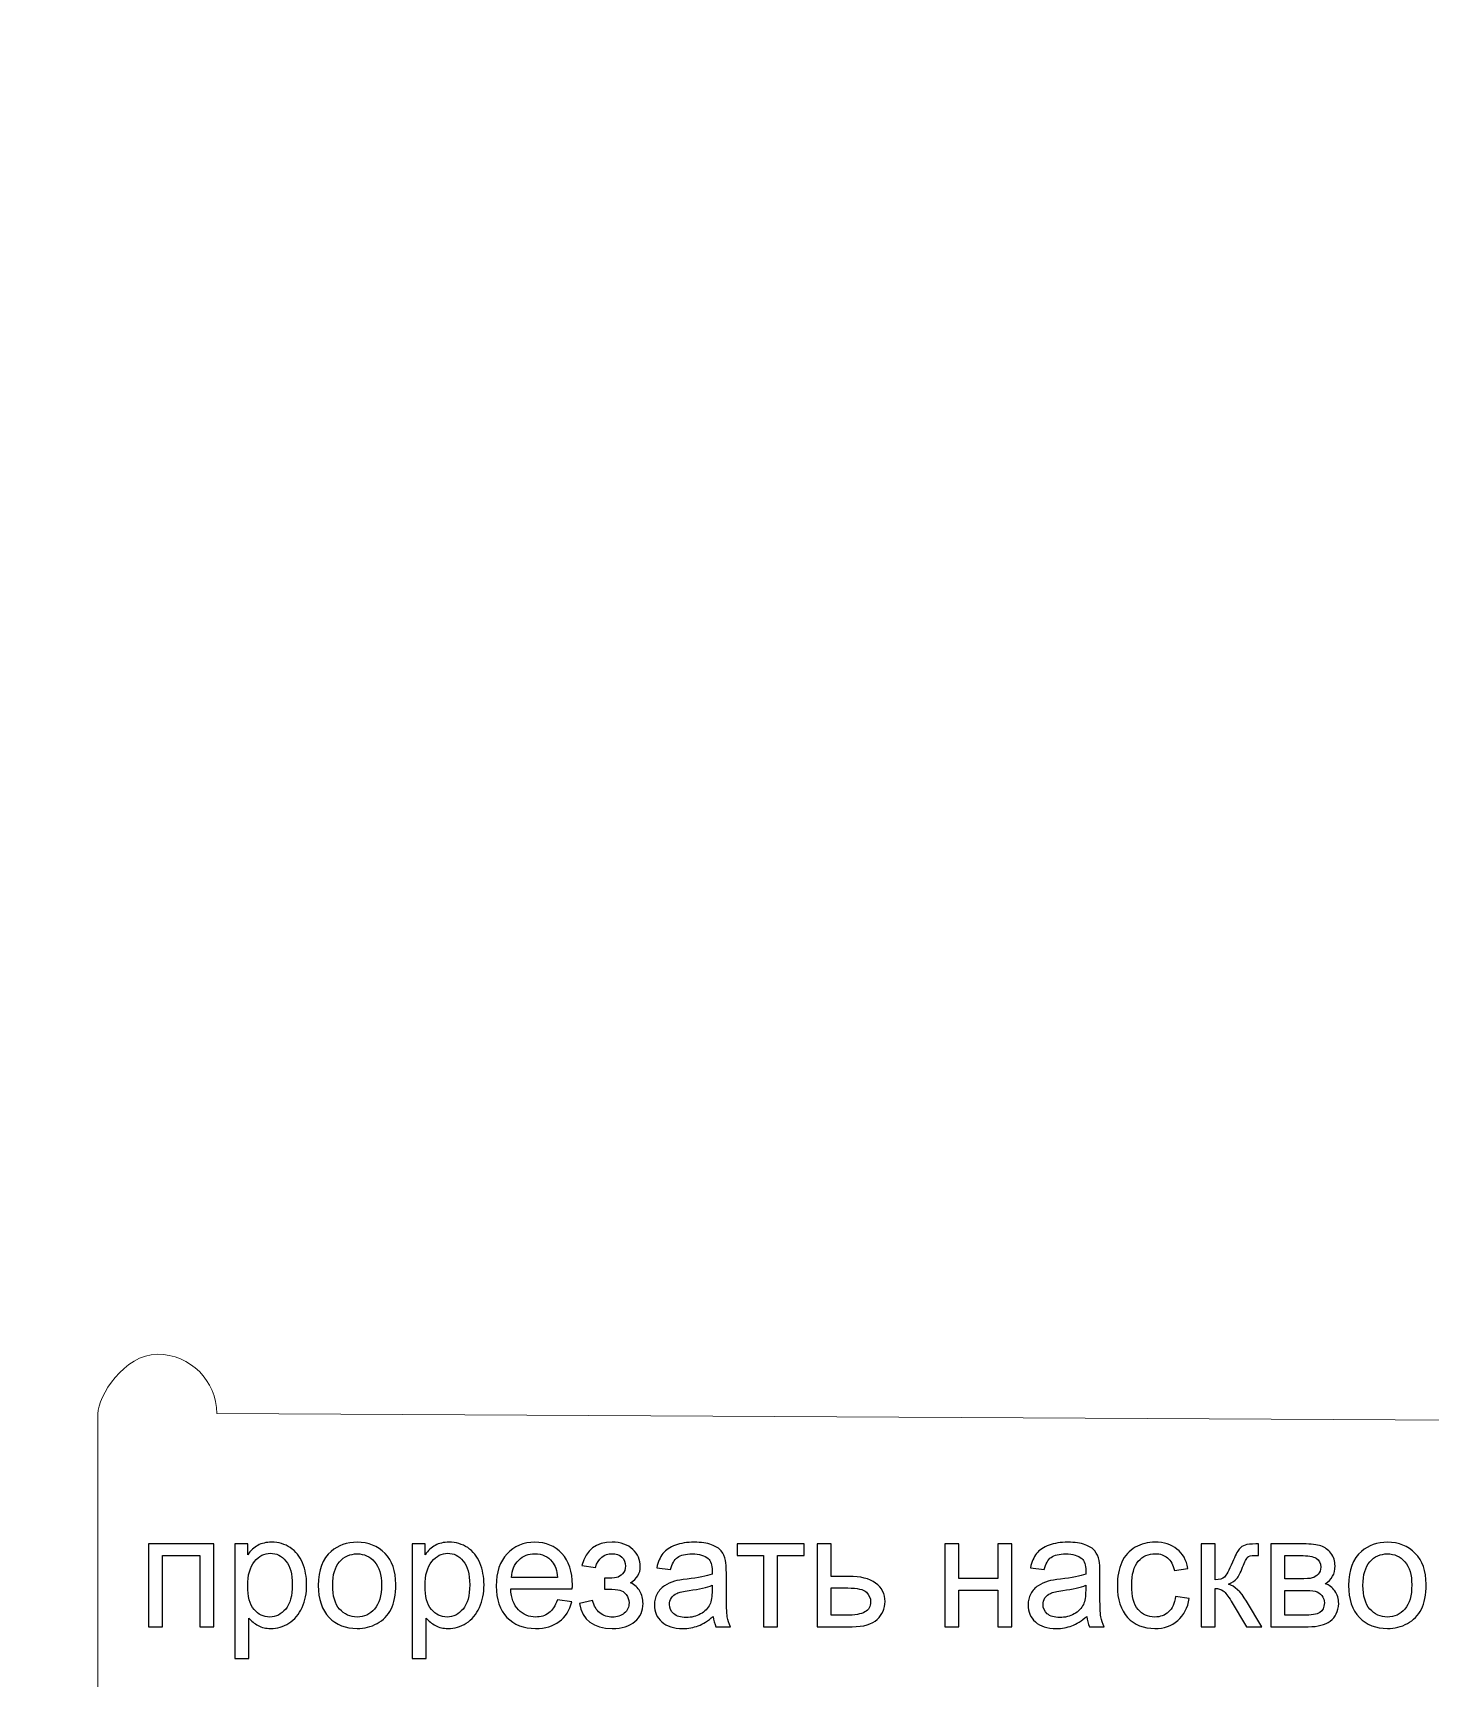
# Model space of a CAD drawing. Header units: millimetres. Extents: x -998 to 1016, y -1915 to 1914.
# Drawn here: x 782.1 to 852.5, y 1177.4 to 1260.3 of the extents above; entities that cross this region are included whole.
import ezdxf

# ---------------------------------------------------------------- set-up
doc = ezdxf.new("R2010")
doc.units = ezdxf.units.MM
doc.header["$MEASUREMENT"] = 0
doc.layers.add('layer 1', color=7, linetype='Continuous')

msp = doc.modelspace()

# ---------------------------------------------------------------- linework, layer by layer
at = {"layer": 'layer 1', "color": 153, "lineweight": 20}
for points, knots in [([(980.4581, 1117.3298), (944.5596, 1055.1518), (865.0528, 1033.848), (802.8748, 1069.7465), (802.8748, 1069.7465), (740.6968, 1105.645), (719.393, 1185.1518), (755.2915, 1247.3298), (755.2915, 1247.3298), (791.19, 1309.5078), (870.6968, 1330.8116), (932.8748, 1294.9131), (932.8748, 1294.9131), (995.0528, 1259.0146), (1016.3566, 1179.5078), (980.4581, 1117.3298)], [0, 0, 0, 0, 0.2, 0.2, 0.2, 0.2, 0.4, 0.4, 0.4, 0.4, 0.6, 0.6, 0.6, 0.6, 1, 1, 1, 1]), ([(899.1939, 1252.5914), (899.1939, 1252.5914), (863.256, 1190.3298), (863.256, 1190.3298), (863.256, 1190.3298), (863.256, 1190.3298), (791.3668, 1190.7117), (791.3668, 1190.7117), (791.3668, 1190.7117), (791.3596, 1192.3623), (790.0216, 1193.6984), (788.3668, 1193.6984), (788.3668, 1193.6984), (786.7122, 1193.6984), (785.3669, 1191.5891), (785.3669, 1190.6984), (785.3669, 1190.6984), (785.367, 1185.6665), (785.3669, 1179.4302), (785.3669, 1173.9614), (785.3669, 1173.9614), (785.3669, 1173.0707), (786.71, 1170.9614), (788.3669, 1170.9614), (788.3669, 1170.9614), (790.0238, 1170.9614), (791.3669, 1172.3045), (791.3669, 1173.9615), (791.3669, 1173.9615), (791.3669, 1173.9615), (791.3667, 1173.9745), (791.3667, 1173.9745), (791.3667, 1173.9745), (791.3667, 1173.9745), (863.2562, 1174.3298), (863.2562, 1174.3298), (863.2562, 1174.3298), (863.2562, 1174.3298), (899.2118, 1112.0782), (899.2118, 1112.0782), (899.2118, 1112.0782), (899.2118, 1112.0782), (899.2005, 1112.072), (899.2005, 1112.072), (899.2005, 1112.072), (897.7655, 1111.2435), (897.274, 1109.4089), (898.1025, 1107.9739), (898.1025, 1107.9739), (899.0007, 1106.4182), (901.676, 1106.4535), (902.5092, 1107.0802), (902.5092, 1107.0802), (907.0327, 1109.6918), (912.2284, 1112.6653), (916.3768, 1115.0606), (916.3768, 1115.0606), (917.1485, 1115.5061), (918.3024, 1117.7256), (917.475, 1119.1587), (917.475, 1119.1587), (916.6476, 1120.5918), (914.8212, 1121.0826), (913.3881, 1120.263), (913.3881, 1120.263), (913.3881, 1120.263), (877.1124, 1182.3298), (877.1124, 1182.3298), (877.1124, 1182.3298), (877.1124, 1182.3298), (913.057, 1244.5876), (913.057, 1244.5876), (913.057, 1244.5876), (914.4919, 1243.7591), (916.3266, 1244.2507), (917.155, 1245.6857), (917.155, 1245.6857), (917.9835, 1247.1206), (917.4919, 1248.9553), (916.0569, 1249.7837), (916.0569, 1249.7837), (916.0569, 1249.7837), (916.0502, 1249.7875), (916.0502, 1249.7875), (916.0502, 1249.7875), (916.0502, 1249.7875), (902.2005, 1257.7837), (902.2005, 1257.7837), (902.2005, 1257.7837), (902.2005, 1257.7837), (902.1939, 1257.7876), (902.1939, 1257.7876), (902.1939, 1257.7876), (900.7589, 1258.616), (898.9243, 1258.1244), (898.0958, 1256.6895), (898.0958, 1256.6895), (897.2674, 1255.2546), (897.759, 1253.4199), (899.1939, 1252.5914)], [0, 0, 0, 0, 0.0384615, 0.0384615, 0.0384615, 0.0384615, 0.0769231, 0.0769231, 0.0769231, 0.0769231, 0.1153846, 0.1153846, 0.1153846, 0.1153846, 0.1538462, 0.1538462, 0.1538462, 0.1538462, 0.1923077, 0.1923077, 0.1923077, 0.1923077, 0.2307692, 0.2307692, 0.2307692, 0.2307692, 0.2692308, 0.2692308, 0.2692308, 0.2692308, 0.3076923, 0.3076923, 0.3076923, 0.3076923, 0.3461538, 0.3461538, 0.3461538, 0.3461538, 0.3846154, 0.3846154, 0.3846154, 0.3846154, 0.4230769, 0.4230769, 0.4230769, 0.4230769, 0.4615385, 0.4615385, 0.4615385, 0.4615385, 0.5, 0.5, 0.5, 0.5, 0.5384615, 0.5384615, 0.5384615, 0.5384615, 0.5769231, 0.5769231, 0.5769231, 0.5769231, 0.6153846, 0.6153846, 0.6153846, 0.6153846, 0.6538462, 0.6538462, 0.6538462, 0.6538462, 0.6923077, 0.6923077, 0.6923077, 0.6923077, 0.7307692, 0.7307692, 0.7307692, 0.7307692, 0.7692308, 0.7692308, 0.7692308, 0.7692308, 0.8076923, 0.8076923, 0.8076923, 0.8076923, 0.8461538, 0.8461538, 0.8461538, 0.8461538, 0.8846154, 0.8846154, 0.8846154, 0.8846154, 0.9230769, 0.9230769, 0.9230769, 0.9230769, 1, 1, 1, 1])]:
    msp.add_open_spline(points, degree=3, knots=knots, dxfattribs=at)
at = {"layer": 'layer 1', "color": 250}
for points, knots in [([(787.9252, 1184.14), (787.9252, 1184.14), (791.2199, 1184.14), (791.2199, 1184.14), (791.2199, 1184.14), (791.2199, 1184.14), (791.2199, 1179.9694), (791.2199, 1179.9694), (791.2199, 1179.9694), (791.2199, 1179.9694), (790.5127, 1179.9694), (790.5127, 1179.9694), (790.5127, 1179.9694), (790.5127, 1179.9694), (790.5127, 1183.5534), (790.5127, 1183.5534), (790.5127, 1183.5534), (790.5127, 1183.5534), (788.6323, 1183.5534), (788.6323, 1183.5534), (788.6323, 1183.5534), (788.6323, 1183.5534), (788.6323, 1179.9694), (788.6323, 1179.9694), (788.6323, 1179.9694), (788.6323, 1179.9694), (787.9252, 1179.9694), (787.9252, 1179.9694), (787.9252, 1179.9694), (787.9252, 1179.9694), (787.9252, 1184.14), (787.9252, 1184.14)], [0, 0, 0, 0, 0.1111111, 0.1111111, 0.1111111, 0.1111111, 0.2222222, 0.2222222, 0.2222222, 0.2222222, 0.3333333, 0.3333333, 0.3333333, 0.3333333, 0.4444444, 0.4444444, 0.4444444, 0.4444444, 0.5555556, 0.5555556, 0.5555556, 0.5555556, 0.6666667, 0.6666667, 0.6666667, 0.6666667, 0.7777778, 0.7777778, 0.7777778, 0.7777778, 1, 1, 1, 1]), ([(792.2766, 1178.3703), (792.2766, 1178.3703), (792.2766, 1184.14), (792.2766, 1184.14), (792.2766, 1184.14), (792.2766, 1184.14), (792.9194, 1184.14), (792.9194, 1184.14), (792.9194, 1184.14), (792.9194, 1184.14), (792.9194, 1183.5923), (792.9194, 1183.5923), (792.9194, 1183.5923), (793.0708, 1183.8039), (793.2422, 1183.9632), (793.4337, 1184.069), (793.4337, 1184.069), (793.6239, 1184.1749), (793.8556, 1184.2284), (794.1275, 1184.2284), (794.1275, 1184.2284), (794.4838, 1184.2284), (794.7972, 1184.1374), (795.069, 1183.9539), (795.069, 1183.9539), (795.3409, 1183.7717), (795.5458, 1183.5132), (795.6851, 1183.1811), (795.6851, 1183.1811), (795.8231, 1182.8476), (795.8927, 1182.4833), (795.8927, 1182.0855), (795.8927, 1182.0855), (795.8927, 1181.661), (795.8164, 1181.2779), (795.6637, 1180.9364), (795.6637, 1180.9364), (795.511, 1180.5962), (795.2887, 1180.335), (794.9967, 1180.1529), (794.9967, 1180.1529), (794.7061, 1179.9721), (794.3994, 1179.881), (794.078, 1179.881), (794.078, 1179.881), (793.8422, 1179.881), (793.6306, 1179.9306), (793.4445, 1180.0297), (793.4445, 1180.0297), (793.2569, 1180.1288), (793.1043, 1180.2533), (792.9837, 1180.4047), (792.9837, 1180.4047), (792.9837, 1180.4047), (792.9837, 1178.3703), (792.9837, 1178.3703), (792.9837, 1178.3703), (792.9837, 1178.3703), (792.2766, 1178.3703), (792.2766, 1178.3703)], [0, 0, 0, 0, 0.0625, 0.0625, 0.0625, 0.0625, 0.125, 0.125, 0.125, 0.125, 0.1875, 0.1875, 0.1875, 0.1875, 0.25, 0.25, 0.25, 0.25, 0.3125, 0.3125, 0.3125, 0.3125, 0.375, 0.375, 0.375, 0.375, 0.4375, 0.4375, 0.4375, 0.4375, 0.5, 0.5, 0.5, 0.5, 0.5625, 0.5625, 0.5625, 0.5625, 0.625, 0.625, 0.625, 0.625, 0.6875, 0.6875, 0.6875, 0.6875, 0.75, 0.75, 0.75, 0.75, 0.8125, 0.8125, 0.8125, 0.8125, 0.875, 0.875, 0.875, 0.875, 1, 1, 1, 1]), ([(792.9194, 1182.0293), (792.9194, 1181.4949), (793.0279, 1181.0998), (793.2436, 1180.844), (793.2436, 1180.844), (793.4605, 1180.5882), (793.723, 1180.4596), (794.0311, 1180.4596), (794.0311, 1180.4596), (794.3445, 1180.4596), (794.6123, 1180.5922), (794.8347, 1180.8574), (794.8347, 1180.8574), (795.0583, 1181.1226), (795.1695, 1181.5324), (795.1695, 1182.0882), (795.1695, 1182.0882), (795.1695, 1182.6186), (795.061, 1183.015), (794.8427, 1183.2789), (794.8427, 1183.2789), (794.6244, 1183.5427), (794.3646, 1183.6739), (794.0619, 1183.6739), (794.0619, 1183.6739), (793.7619, 1183.6739), (793.4967, 1183.5333), (793.2663, 1183.2534), (793.2663, 1183.2534), (793.0346, 1182.9721), (792.9194, 1182.565), (792.9194, 1182.0293)], [0, 0, 0, 0, 0.1111111, 0.1111111, 0.1111111, 0.1111111, 0.2222222, 0.2222222, 0.2222222, 0.2222222, 0.3333333, 0.3333333, 0.3333333, 0.3333333, 0.4444444, 0.4444444, 0.4444444, 0.4444444, 0.5555556, 0.5555556, 0.5555556, 0.5555556, 0.6666667, 0.6666667, 0.6666667, 0.6666667, 0.7777778, 0.7777778, 0.7777778, 0.7777778, 1, 1, 1, 1]), ([(796.4807, 1182.0547), (796.4807, 1182.8248), (796.695, 1183.3954), (797.1249, 1183.7664), (797.1249, 1183.7664), (797.4825, 1184.0744), (797.9205, 1184.2284), (798.4361, 1184.2284), (798.4361, 1184.2284), (799.008, 1184.2284), (799.4767, 1184.0409), (799.841, 1183.6659), (799.841, 1183.6659), (800.204, 1183.2922), (800.3861, 1182.7739), (800.3861, 1182.1136), (800.3861, 1182.1136), (800.3861, 1181.5779), (800.3058, 1181.1574), (800.1451, 1180.8507), (800.1451, 1180.8507), (799.9843, 1180.544), (799.75, 1180.3056), (799.4419, 1180.1355), (799.4419, 1180.1355), (799.1352, 1179.9654), (798.799, 1179.881), (798.4361, 1179.881), (798.4361, 1179.881), (797.8521, 1179.881), (797.3807, 1180.0672), (797.0204, 1180.4408), (797.0204, 1180.4408), (796.6602, 1180.8145), (796.4807, 1181.3529), (796.4807, 1182.0547)], [0, 0, 0, 0, 0.1, 0.1, 0.1, 0.1, 0.2, 0.2, 0.2, 0.2, 0.3, 0.3, 0.3, 0.3, 0.4, 0.4, 0.4, 0.4, 0.5, 0.5, 0.5, 0.5, 0.6, 0.6, 0.6, 0.6, 0.7, 0.7, 0.7, 0.7, 0.8, 0.8, 0.8, 0.8, 1, 1, 1, 1]), ([(797.2039, 1182.0534), (797.2039, 1181.5203), (797.3204, 1181.1212), (797.5535, 1180.8574), (797.5535, 1180.8574), (797.7879, 1180.5922), (798.0812, 1180.4596), (798.4361, 1180.4596), (798.4361, 1180.4596), (798.787, 1180.4596), (799.079, 1180.5922), (799.3133, 1180.8587), (799.3133, 1180.8587), (799.5464, 1181.1252), (799.6629, 1181.531), (799.6629, 1182.0761), (799.6629, 1182.0761), (799.6629, 1182.5904), (799.545, 1182.9802), (799.3107, 1183.244), (799.3107, 1183.244), (799.0763, 1183.5092), (798.7843, 1183.6418), (798.4361, 1183.6418), (798.4361, 1183.6418), (798.0812, 1183.6418), (797.7879, 1183.5106), (797.5535, 1183.2467), (797.5535, 1183.2467), (797.3204, 1182.9829), (797.2039, 1182.5851), (797.2039, 1182.0534)], [0, 0, 0, 0, 0.1111111, 0.1111111, 0.1111111, 0.1111111, 0.2222222, 0.2222222, 0.2222222, 0.2222222, 0.3333333, 0.3333333, 0.3333333, 0.3333333, 0.4444444, 0.4444444, 0.4444444, 0.4444444, 0.5555556, 0.5555556, 0.5555556, 0.5555556, 0.6666667, 0.6666667, 0.6666667, 0.6666667, 0.7777778, 0.7777778, 0.7777778, 0.7777778, 1, 1, 1, 1]), ([(801.2152, 1178.3703), (801.2152, 1178.3703), (801.2152, 1184.14), (801.2152, 1184.14), (801.2152, 1184.14), (801.2152, 1184.14), (801.858, 1184.14), (801.858, 1184.14), (801.858, 1184.14), (801.858, 1184.14), (801.858, 1183.5923), (801.858, 1183.5923), (801.858, 1183.5923), (802.0094, 1183.8039), (802.1808, 1183.9632), (802.3723, 1184.069), (802.3723, 1184.069), (802.5625, 1184.1749), (802.7942, 1184.2284), (803.0661, 1184.2284), (803.0661, 1184.2284), (803.4224, 1184.2284), (803.7358, 1184.1374), (804.0076, 1183.9539), (804.0076, 1183.9539), (804.2795, 1183.7717), (804.4844, 1183.5132), (804.6237, 1183.1811), (804.6237, 1183.1811), (804.7617, 1182.8476), (804.8313, 1182.4833), (804.8313, 1182.0855), (804.8313, 1182.0855), (804.8313, 1181.661), (804.755, 1181.2779), (804.6023, 1180.9364), (804.6023, 1180.9364), (804.4496, 1180.5962), (804.2273, 1180.335), (803.9353, 1180.1529), (803.9353, 1180.1529), (803.6447, 1179.9721), (803.338, 1179.881), (803.0166, 1179.881), (803.0166, 1179.881), (802.7808, 1179.881), (802.5692, 1179.9306), (802.3831, 1180.0297), (802.3831, 1180.0297), (802.1955, 1180.1288), (802.0429, 1180.2533), (801.9223, 1180.4047), (801.9223, 1180.4047), (801.9223, 1180.4047), (801.9223, 1178.3703), (801.9223, 1178.3703), (801.9223, 1178.3703), (801.9223, 1178.3703), (801.2152, 1178.3703), (801.2152, 1178.3703)], [0, 0, 0, 0, 0.0625, 0.0625, 0.0625, 0.0625, 0.125, 0.125, 0.125, 0.125, 0.1875, 0.1875, 0.1875, 0.1875, 0.25, 0.25, 0.25, 0.25, 0.3125, 0.3125, 0.3125, 0.3125, 0.375, 0.375, 0.375, 0.375, 0.4375, 0.4375, 0.4375, 0.4375, 0.5, 0.5, 0.5, 0.5, 0.5625, 0.5625, 0.5625, 0.5625, 0.625, 0.625, 0.625, 0.625, 0.6875, 0.6875, 0.6875, 0.6875, 0.75, 0.75, 0.75, 0.75, 0.8125, 0.8125, 0.8125, 0.8125, 0.875, 0.875, 0.875, 0.875, 1, 1, 1, 1]), ([(801.858, 1182.0293), (801.858, 1181.4949), (801.9665, 1181.0998), (802.1822, 1180.844), (802.1822, 1180.844), (802.3991, 1180.5882), (802.6616, 1180.4596), (802.9697, 1180.4596), (802.9697, 1180.4596), (803.2831, 1180.4596), (803.5509, 1180.5922), (803.7733, 1180.8574), (803.7733, 1180.8574), (803.9969, 1181.1226), (804.1081, 1181.5324), (804.1081, 1182.0882), (804.1081, 1182.0882), (804.1081, 1182.6186), (803.9996, 1183.015), (803.7813, 1183.2789), (803.7813, 1183.2789), (803.563, 1183.5427), (803.3032, 1183.6739), (803.0005, 1183.6739), (803.0005, 1183.6739), (802.7005, 1183.6739), (802.4353, 1183.5333), (802.2049, 1183.2534), (802.2049, 1183.2534), (801.9732, 1182.9721), (801.858, 1182.565), (801.858, 1182.0293)], [0, 0, 0, 0, 0.1111111, 0.1111111, 0.1111111, 0.1111111, 0.2222222, 0.2222222, 0.2222222, 0.2222222, 0.3333333, 0.3333333, 0.3333333, 0.3333333, 0.4444444, 0.4444444, 0.4444444, 0.4444444, 0.5555556, 0.5555556, 0.5555556, 0.5555556, 0.6666667, 0.6666667, 0.6666667, 0.6666667, 0.7777778, 0.7777778, 0.7777778, 0.7777778, 1, 1, 1, 1]), ([(808.5292, 1181.3194), (808.5292, 1181.3194), (809.2604, 1181.223), (809.2604, 1181.223), (809.2604, 1181.223), (809.1466, 1180.7984), (808.9337, 1180.4676), (808.6229, 1180.2332), (808.6229, 1180.2332), (808.3122, 1179.9989), (807.9158, 1179.881), (807.4323, 1179.881), (807.4323, 1179.881), (806.8242, 1179.881), (806.3421, 1180.0685), (805.9858, 1180.4435), (805.9858, 1180.4435), (805.6296, 1180.8172), (805.4514, 1181.3435), (805.4514, 1182.0199), (805.4514, 1182.0199), (805.4514, 1182.719), (805.6309, 1183.2628), (805.9912, 1183.6485), (805.9912, 1183.6485), (806.3514, 1184.0356), (806.8189, 1184.2284), (807.3934, 1184.2284), (807.3934, 1184.2284), (807.9493, 1184.2284), (808.4033, 1184.0396), (808.7555, 1183.6606), (808.7555, 1183.6606), (809.1078, 1183.2815), (809.2846, 1182.7485), (809.2846, 1182.0614), (809.2846, 1182.0614), (809.2846, 1182.0199), (809.2832, 1181.9569), (809.2805, 1181.8739), (809.2805, 1181.8739), (809.2805, 1181.8739), (806.1747, 1181.8739), (806.1747, 1181.8739), (806.1747, 1181.8739), (806.2014, 1181.4172), (806.33, 1181.0663), (806.5631, 1180.8239), (806.5631, 1180.8239), (806.7948, 1180.5815), (807.0854, 1180.4596), (807.4323, 1180.4596), (807.4323, 1180.4596), (807.6908, 1180.4596), (807.9118, 1180.5279), (808.0939, 1180.6645), (808.0939, 1180.6645), (808.2774, 1180.8011), (808.422, 1181.0194), (808.5292, 1181.3194)], [0, 0, 0, 0, 0.0625, 0.0625, 0.0625, 0.0625, 0.125, 0.125, 0.125, 0.125, 0.1875, 0.1875, 0.1875, 0.1875, 0.25, 0.25, 0.25, 0.25, 0.3125, 0.3125, 0.3125, 0.3125, 0.375, 0.375, 0.375, 0.375, 0.4375, 0.4375, 0.4375, 0.4375, 0.5, 0.5, 0.5, 0.5, 0.5625, 0.5625, 0.5625, 0.5625, 0.625, 0.625, 0.625, 0.625, 0.6875, 0.6875, 0.6875, 0.6875, 0.75, 0.75, 0.75, 0.75, 0.8125, 0.8125, 0.8125, 0.8125, 0.875, 0.875, 0.875, 0.875, 1, 1, 1, 1]), ([(806.2148, 1182.4525), (806.2148, 1182.4525), (808.5372, 1182.4525), (808.5372, 1182.4525), (808.5372, 1182.4525), (808.5064, 1182.8034), (808.4167, 1183.0659), (808.2707, 1183.2414), (808.2707, 1183.2414), (808.047, 1183.5132), (807.7551, 1183.6498), (807.3975, 1183.6498), (807.3975, 1183.6498), (807.0733, 1183.6498), (806.8015, 1183.5414), (806.5805, 1183.3244), (806.5805, 1183.3244), (806.3608, 1183.1074), (806.2389, 1182.8168), (806.2148, 1182.4525)], [0, 0, 0, 0, 0.1666667, 0.1666667, 0.1666667, 0.1666667, 0.3333333, 0.3333333, 0.3333333, 0.3333333, 0.5, 0.5, 0.5, 0.5, 0.6666667, 0.6666667, 0.6666667, 0.6666667, 1, 1, 1, 1]), ([(810.9011, 1181.8578), (810.9011, 1181.8578), (810.9011, 1182.4123), (810.9011, 1182.4123), (810.9011, 1182.4123), (811.1984, 1182.415), (811.402, 1182.427), (811.5091, 1182.4471), (811.5091, 1182.4471), (811.6176, 1182.4686), (811.7208, 1182.5302), (811.8172, 1182.6346), (811.8172, 1182.6346), (811.9136, 1182.7391), (811.9618, 1182.869), (811.9618, 1183.0257), (811.9618, 1183.0257), (811.9618, 1183.2146), (811.8989, 1183.3672), (811.7717, 1183.4797), (811.7717, 1183.4797), (811.6444, 1183.5936), (811.481, 1183.6498), (811.2788, 1183.6498), (811.2788, 1183.6498), (810.881, 1183.6498), (810.6024, 1183.4168), (810.4431, 1182.9507), (810.4431, 1182.9507), (810.4431, 1182.9507), (809.768, 1183.0632), (809.768, 1183.0632), (809.768, 1183.0632), (809.977, 1183.84), (810.4832, 1184.2284), (811.2841, 1184.2284), (811.2841, 1184.2284), (811.7288, 1184.2284), (812.077, 1184.1079), (812.3301, 1183.8655), (812.3301, 1183.8655), (812.5833, 1183.6231), (812.7092, 1183.3338), (812.7092, 1182.9976), (812.7092, 1182.9976), (812.7092, 1182.6587), (812.5444, 1182.3882), (812.2163, 1182.1886), (812.2163, 1182.1886), (812.4266, 1182.0761), (812.5833, 1181.9328), (812.6891, 1181.7587), (812.6891, 1181.7587), (812.7936, 1181.5846), (812.8458, 1181.3784), (812.8458, 1181.14), (812.8458, 1181.14), (812.8458, 1180.7663), (812.7092, 1180.4636), (812.4373, 1180.2306), (812.4373, 1180.2306), (812.1641, 1179.9975), (811.7837, 1179.881), (811.2935, 1179.881), (811.2935, 1179.881), (810.3426, 1179.881), (809.7908, 1180.3016), (809.6395, 1181.1426), (809.6395, 1181.1426), (809.6395, 1181.1426), (810.3064, 1181.2873), (810.3064, 1181.2873), (810.3064, 1181.2873), (810.3667, 1181.0221), (810.4886, 1180.8158), (810.6734, 1180.6699), (810.6734, 1180.6699), (810.8582, 1180.5239), (811.0685, 1180.4516), (811.3069, 1180.4516), (811.3069, 1180.4516), (811.5453, 1180.4516), (811.7435, 1180.5185), (811.9016, 1180.6538), (811.9016, 1180.6538), (812.0596, 1180.7877), (812.1386, 1180.9592), (812.1386, 1181.1681), (812.1386, 1181.1681), (812.1386, 1181.3301), (812.0891, 1181.4708), (811.99, 1181.5913), (811.99, 1181.5913), (811.8909, 1181.7119), (811.785, 1181.7869), (811.6725, 1181.8163), (811.6725, 1181.8163), (811.56, 1181.8471), (811.3565, 1181.8619), (811.0618, 1181.8619), (811.0618, 1181.8619), (811.0377, 1181.8619), (810.9841, 1181.8605), (810.9011, 1181.8578)], [0, 0, 0, 0, 0.037037, 0.037037, 0.037037, 0.037037, 0.0740741, 0.0740741, 0.0740741, 0.0740741, 0.1111111, 0.1111111, 0.1111111, 0.1111111, 0.1481481, 0.1481481, 0.1481481, 0.1481481, 0.1851852, 0.1851852, 0.1851852, 0.1851852, 0.2222222, 0.2222222, 0.2222222, 0.2222222, 0.2592593, 0.2592593, 0.2592593, 0.2592593, 0.2962963, 0.2962963, 0.2962963, 0.2962963, 0.3333333, 0.3333333, 0.3333333, 0.3333333, 0.3703704, 0.3703704, 0.3703704, 0.3703704, 0.4074074, 0.4074074, 0.4074074, 0.4074074, 0.4444444, 0.4444444, 0.4444444, 0.4444444, 0.4814815, 0.4814815, 0.4814815, 0.4814815, 0.5185185, 0.5185185, 0.5185185, 0.5185185, 0.5555556, 0.5555556, 0.5555556, 0.5555556, 0.5925926, 0.5925926, 0.5925926, 0.5925926, 0.6296296, 0.6296296, 0.6296296, 0.6296296, 0.6666667, 0.6666667, 0.6666667, 0.6666667, 0.7037037, 0.7037037, 0.7037037, 0.7037037, 0.7407407, 0.7407407, 0.7407407, 0.7407407, 0.7777778, 0.7777778, 0.7777778, 0.7777778, 0.8148148, 0.8148148, 0.8148148, 0.8148148, 0.8518519, 0.8518519, 0.8518519, 0.8518519, 0.8888889, 0.8888889, 0.8888889, 0.8888889, 0.9259259, 0.9259259, 0.9259259, 0.9259259, 1, 1, 1, 1]), ([(816.3856, 1180.4917), (816.1231, 1180.2681), (815.87, 1180.1114), (815.6276, 1180.019), (815.6276, 1180.019), (815.3852, 1179.9265), (815.1253, 1179.881), (814.8468, 1179.881), (814.8468, 1179.881), (814.3887, 1179.881), (814.0365, 1179.9922), (813.79, 1180.2158), (813.79, 1180.2158), (813.5436, 1180.4382), (813.4204, 1180.7234), (813.4204, 1181.0703), (813.4204, 1181.0703), (813.4204, 1181.2739), (813.4673, 1181.4601), (813.5597, 1181.6288), (813.5597, 1181.6288), (813.6534, 1181.7976), (813.7753, 1181.9315), (813.9253, 1182.0333), (813.9253, 1182.0333), (814.0767, 1182.1351), (814.2454, 1182.2128), (814.4343, 1182.265), (814.4343, 1182.265), (814.5735, 1182.3012), (814.7838, 1182.336), (815.0637, 1182.3708), (815.0637, 1182.3708), (815.6343, 1182.4378), (816.0562, 1182.5195), (816.3254, 1182.6132), (816.3254, 1182.6132), (816.328, 1182.7096), (816.3294, 1182.7713), (816.3294, 1182.7967), (816.3294, 1182.7967), (816.3294, 1183.0833), (816.2624, 1183.2855), (816.1285, 1183.4034), (816.1285, 1183.4034), (815.9477, 1183.5628), (815.6785, 1183.6418), (815.3222, 1183.6418), (815.3222, 1183.6418), (814.9887, 1183.6418), (814.7423, 1183.5829), (814.5843, 1183.4664), (814.5843, 1183.4664), (814.4249, 1183.3498), (814.3084, 1183.1436), (814.232, 1182.8463), (814.232, 1182.8463), (814.232, 1182.8463), (813.5409, 1182.9427), (813.5409, 1182.9427), (813.5409, 1182.9427), (813.6039, 1183.2387), (813.707, 1183.4784), (813.8517, 1183.6606), (813.8517, 1183.6606), (813.9963, 1183.8427), (814.2052, 1183.982), (814.4785, 1184.0811), (814.4785, 1184.0811), (814.7503, 1184.1789), (815.0678, 1184.2284), (815.4267, 1184.2284), (815.4267, 1184.2284), (815.7829, 1184.2284), (816.0736, 1184.1869), (816.2972, 1184.1025), (816.2972, 1184.1025), (816.5196, 1184.0182), (816.6843, 1183.9137), (816.7888, 1183.7865), (816.7888, 1183.7865), (816.8932, 1183.6592), (816.9669, 1183.4985), (817.0098, 1183.3043), (817.0098, 1183.3043), (817.0325, 1183.1838), (817.0446, 1182.9668), (817.0446, 1182.6547), (817.0446, 1182.6547), (817.0446, 1182.6547), (817.0446, 1181.7172), (817.0446, 1181.7172), (817.0446, 1181.7172), (817.0446, 1181.0623), (817.0593, 1180.6484), (817.0888, 1180.473), (817.0888, 1180.473), (817.1169, 1180.2975), (817.1758, 1180.1301), (817.2616, 1179.9694), (817.2616, 1179.9694), (817.2616, 1179.9694), (816.5222, 1179.9694), (816.5222, 1179.9694), (816.5222, 1179.9694), (816.4513, 1180.1181), (816.4057, 1180.2922), (816.3856, 1180.4917)], [0, 0, 0, 0, 0.0357143, 0.0357143, 0.0357143, 0.0357143, 0.0714286, 0.0714286, 0.0714286, 0.0714286, 0.1071429, 0.1071429, 0.1071429, 0.1071429, 0.1428571, 0.1428571, 0.1428571, 0.1428571, 0.1785714, 0.1785714, 0.1785714, 0.1785714, 0.2142857, 0.2142857, 0.2142857, 0.2142857, 0.25, 0.25, 0.25, 0.25, 0.2857143, 0.2857143, 0.2857143, 0.2857143, 0.3214286, 0.3214286, 0.3214286, 0.3214286, 0.3571429, 0.3571429, 0.3571429, 0.3571429, 0.3928571, 0.3928571, 0.3928571, 0.3928571, 0.4285714, 0.4285714, 0.4285714, 0.4285714, 0.4642857, 0.4642857, 0.4642857, 0.4642857, 0.5, 0.5, 0.5, 0.5, 0.5357143, 0.5357143, 0.5357143, 0.5357143, 0.5714286, 0.5714286, 0.5714286, 0.5714286, 0.6071429, 0.6071429, 0.6071429, 0.6071429, 0.6428571, 0.6428571, 0.6428571, 0.6428571, 0.6785714, 0.6785714, 0.6785714, 0.6785714, 0.7142857, 0.7142857, 0.7142857, 0.7142857, 0.75, 0.75, 0.75, 0.75, 0.7857143, 0.7857143, 0.7857143, 0.7857143, 0.8214286, 0.8214286, 0.8214286, 0.8214286, 0.8571429, 0.8571429, 0.8571429, 0.8571429, 0.8928571, 0.8928571, 0.8928571, 0.8928571, 0.9285714, 0.9285714, 0.9285714, 0.9285714, 1, 1, 1, 1]), ([(817.5843, 1184.14), (817.5843, 1184.14), (820.9594, 1184.14), (820.9594, 1184.14), (820.9594, 1184.14), (820.9594, 1184.14), (820.9594, 1183.5534), (820.9594, 1183.5534), (820.9594, 1183.5534), (820.9594, 1183.5534), (819.6254, 1183.5534), (819.6254, 1183.5534), (819.6254, 1183.5534), (819.6254, 1183.5534), (819.6254, 1179.9694), (819.6254, 1179.9694), (819.6254, 1179.9694), (819.6254, 1179.9694), (818.9183, 1179.9694), (818.9183, 1179.9694), (818.9183, 1179.9694), (818.9183, 1179.9694), (818.9183, 1183.5534), (818.9183, 1183.5534), (818.9183, 1183.5534), (818.9183, 1183.5534), (817.5843, 1183.5534), (817.5843, 1183.5534), (817.5843, 1183.5534), (817.5843, 1183.5534), (817.5843, 1184.14), (817.5843, 1184.14)], [0, 0, 0, 0, 0.1111111, 0.1111111, 0.1111111, 0.1111111, 0.2222222, 0.2222222, 0.2222222, 0.2222222, 0.3333333, 0.3333333, 0.3333333, 0.3333333, 0.4444444, 0.4444444, 0.4444444, 0.4444444, 0.5555556, 0.5555556, 0.5555556, 0.5555556, 0.6666667, 0.6666667, 0.6666667, 0.6666667, 0.7777778, 0.7777778, 0.7777778, 0.7777778, 1, 1, 1, 1]), ([(821.6183, 1184.14), (821.6183, 1184.14), (822.3255, 1184.14), (822.3255, 1184.14), (822.3255, 1184.14), (822.3255, 1184.14), (822.3255, 1182.5087), (822.3255, 1182.5087), (822.3255, 1182.5087), (822.3255, 1182.5087), (823.2201, 1182.5087), (823.2201, 1182.5087), (823.2201, 1182.5087), (823.8041, 1182.5087), (824.2527, 1182.3962), (824.5688, 1182.1699), (824.5688, 1182.1699), (824.8836, 1181.9436), (825.0416, 1181.6315), (825.0416, 1181.2337), (825.0416, 1181.2337), (825.0416, 1180.8855), (824.9103, 1180.5882), (824.6465, 1180.3404), (824.6465, 1180.3404), (824.384, 1180.0926), (823.9634, 1179.9694), (823.3849, 1179.9694), (823.3849, 1179.9694), (823.3849, 1179.9694), (821.6183, 1179.9694), (821.6183, 1179.9694), (821.6183, 1179.9694), (821.6183, 1179.9694), (821.6183, 1184.14), (821.6183, 1184.14)], [0, 0, 0, 0, 0.1, 0.1, 0.1, 0.1, 0.2, 0.2, 0.2, 0.2, 0.3, 0.3, 0.3, 0.3, 0.4, 0.4, 0.4, 0.4, 0.5, 0.5, 0.5, 0.5, 0.6, 0.6, 0.6, 0.6, 0.7, 0.7, 0.7, 0.7, 0.8, 0.8, 0.8, 0.8, 1, 1, 1, 1]), ([(828.0537, 1184.14), (828.0537, 1184.14), (828.7608, 1184.14), (828.7608, 1184.14), (828.7608, 1184.14), (828.7608, 1184.14), (828.7608, 1182.4043), (828.7608, 1182.4043), (828.7608, 1182.4043), (828.7608, 1182.4043), (830.7216, 1182.4043), (830.7216, 1182.4043), (830.7216, 1182.4043), (830.7216, 1182.4043), (830.7216, 1184.14), (830.7216, 1184.14), (830.7216, 1184.14), (830.7216, 1184.14), (831.4287, 1184.14), (831.4287, 1184.14), (831.4287, 1184.14), (831.4287, 1184.14), (831.4287, 1179.9694), (831.4287, 1179.9694), (831.4287, 1179.9694), (831.4287, 1179.9694), (830.7216, 1179.9694), (830.7216, 1179.9694), (830.7216, 1179.9694), (830.7216, 1179.9694), (830.7216, 1181.8177), (830.7216, 1181.8177), (830.7216, 1181.8177), (830.7216, 1181.8177), (828.7608, 1181.8177), (828.7608, 1181.8177), (828.7608, 1181.8177), (828.7608, 1181.8177), (828.7608, 1179.9694), (828.7608, 1179.9694), (828.7608, 1179.9694), (828.7608, 1179.9694), (828.0537, 1179.9694), (828.0537, 1179.9694), (828.0537, 1179.9694), (828.0537, 1179.9694), (828.0537, 1184.14), (828.0537, 1184.14)], [0, 0, 0, 0, 0.0769231, 0.0769231, 0.0769231, 0.0769231, 0.1538462, 0.1538462, 0.1538462, 0.1538462, 0.2307692, 0.2307692, 0.2307692, 0.2307692, 0.3076923, 0.3076923, 0.3076923, 0.3076923, 0.3846154, 0.3846154, 0.3846154, 0.3846154, 0.4615385, 0.4615385, 0.4615385, 0.4615385, 0.5384615, 0.5384615, 0.5384615, 0.5384615, 0.6153846, 0.6153846, 0.6153846, 0.6153846, 0.6923077, 0.6923077, 0.6923077, 0.6923077, 0.7692308, 0.7692308, 0.7692308, 0.7692308, 0.8461538, 0.8461538, 0.8461538, 0.8461538, 1, 1, 1, 1]), ([(835.215, 1180.4917), (834.9525, 1180.2681), (834.6994, 1180.1114), (834.457, 1180.019), (834.457, 1180.019), (834.2146, 1179.9265), (833.9547, 1179.881), (833.6762, 1179.881), (833.6762, 1179.881), (833.2181, 1179.881), (832.8659, 1179.9922), (832.6194, 1180.2158), (832.6194, 1180.2158), (832.373, 1180.4382), (832.2498, 1180.7234), (832.2498, 1181.0703), (832.2498, 1181.0703), (832.2498, 1181.2739), (832.2967, 1181.4601), (832.3891, 1181.6288), (832.3891, 1181.6288), (832.4828, 1181.7976), (832.6047, 1181.9315), (832.7547, 1182.0333), (832.7547, 1182.0333), (832.9061, 1182.1351), (833.0748, 1182.2128), (833.2637, 1182.265), (833.2637, 1182.265), (833.4029, 1182.3012), (833.6132, 1182.336), (833.8931, 1182.3708), (833.8931, 1182.3708), (834.4637, 1182.4378), (834.8856, 1182.5195), (835.1548, 1182.6132), (835.1548, 1182.6132), (835.1574, 1182.7096), (835.1588, 1182.7713), (835.1588, 1182.7967), (835.1588, 1182.7967), (835.1588, 1183.0833), (835.0918, 1183.2855), (834.9579, 1183.4034), (834.9579, 1183.4034), (834.7771, 1183.5628), (834.5079, 1183.6418), (834.1516, 1183.6418), (834.1516, 1183.6418), (833.8181, 1183.6418), (833.5717, 1183.5829), (833.4137, 1183.4664), (833.4137, 1183.4664), (833.2543, 1183.3498), (833.1378, 1183.1436), (833.0614, 1182.8463), (833.0614, 1182.8463), (833.0614, 1182.8463), (832.3703, 1182.9427), (832.3703, 1182.9427), (832.3703, 1182.9427), (832.4333, 1183.2387), (832.5364, 1183.4784), (832.6811, 1183.6606), (832.6811, 1183.6606), (832.8257, 1183.8427), (833.0346, 1183.982), (833.3079, 1184.0811), (833.3079, 1184.0811), (833.5797, 1184.1789), (833.8972, 1184.2284), (834.2561, 1184.2284), (834.2561, 1184.2284), (834.6123, 1184.2284), (834.903, 1184.1869), (835.1266, 1184.1025), (835.1266, 1184.1025), (835.349, 1184.0182), (835.5137, 1183.9137), (835.6182, 1183.7865), (835.6182, 1183.7865), (835.7226, 1183.6592), (835.7963, 1183.4985), (835.8392, 1183.3043), (835.8392, 1183.3043), (835.8619, 1183.1838), (835.874, 1182.9668), (835.874, 1182.6547), (835.874, 1182.6547), (835.874, 1182.6547), (835.874, 1181.7172), (835.874, 1181.7172), (835.874, 1181.7172), (835.874, 1181.0623), (835.8887, 1180.6484), (835.9182, 1180.473), (835.9182, 1180.473), (835.9463, 1180.2975), (836.0052, 1180.1301), (836.091, 1179.9694), (836.091, 1179.9694), (836.091, 1179.9694), (835.3516, 1179.9694), (835.3516, 1179.9694), (835.3516, 1179.9694), (835.2807, 1180.1181), (835.2351, 1180.2922), (835.215, 1180.4917)], [0, 0, 0, 0, 0.0357143, 0.0357143, 0.0357143, 0.0357143, 0.0714286, 0.0714286, 0.0714286, 0.0714286, 0.1071429, 0.1071429, 0.1071429, 0.1071429, 0.1428571, 0.1428571, 0.1428571, 0.1428571, 0.1785714, 0.1785714, 0.1785714, 0.1785714, 0.2142857, 0.2142857, 0.2142857, 0.2142857, 0.25, 0.25, 0.25, 0.25, 0.2857143, 0.2857143, 0.2857143, 0.2857143, 0.3214286, 0.3214286, 0.3214286, 0.3214286, 0.3571429, 0.3571429, 0.3571429, 0.3571429, 0.3928571, 0.3928571, 0.3928571, 0.3928571, 0.4285714, 0.4285714, 0.4285714, 0.4285714, 0.4642857, 0.4642857, 0.4642857, 0.4642857, 0.5, 0.5, 0.5, 0.5, 0.5357143, 0.5357143, 0.5357143, 0.5357143, 0.5714286, 0.5714286, 0.5714286, 0.5714286, 0.6071429, 0.6071429, 0.6071429, 0.6071429, 0.6428571, 0.6428571, 0.6428571, 0.6428571, 0.6785714, 0.6785714, 0.6785714, 0.6785714, 0.7142857, 0.7142857, 0.7142857, 0.7142857, 0.75, 0.75, 0.75, 0.75, 0.7857143, 0.7857143, 0.7857143, 0.7857143, 0.8214286, 0.8214286, 0.8214286, 0.8214286, 0.8571429, 0.8571429, 0.8571429, 0.8571429, 0.8928571, 0.8928571, 0.8928571, 0.8928571, 0.9285714, 0.9285714, 0.9285714, 0.9285714, 1, 1, 1, 1]), ([(839.6843, 1181.4962), (839.6843, 1181.4962), (840.3754, 1181.3998), (840.3754, 1181.3998), (840.3754, 1181.3998), (840.2991, 1180.9243), (840.1062, 1180.5533), (839.7942, 1180.2841), (839.7942, 1180.2841), (839.4821, 1180.0149), (839.0977, 1179.881), (838.6437, 1179.881), (838.6437, 1179.881), (838.0745, 1179.881), (837.6164, 1180.0672), (837.2709, 1180.4395), (837.2709, 1180.4395), (836.924, 1180.8118), (836.7512, 1181.3449), (836.7512, 1182.0386), (836.7512, 1182.0386), (836.7512, 1182.4887), (836.8262, 1182.8811), (836.9749, 1183.2186), (836.9749, 1183.2186), (837.1236, 1183.5548), (837.3499, 1183.8079), (837.6553, 1183.9753), (837.6553, 1183.9753), (837.9593, 1184.144), (838.2901, 1184.2284), (838.649, 1184.2284), (838.649, 1184.2284), (839.1004, 1184.2284), (839.4714, 1184.1146), (839.758, 1183.8856), (839.758, 1183.8856), (840.046, 1183.6565), (840.2308, 1183.3311), (840.3111, 1182.9105), (840.3111, 1182.9105), (840.3111, 1182.9105), (839.6281, 1182.8061), (839.6281, 1182.8061), (839.6281, 1182.8061), (839.5625, 1183.086), (839.4473, 1183.2963), (839.2799, 1183.4382), (839.2799, 1183.4382), (839.1138, 1183.5789), (838.9129, 1183.6498), (838.6772, 1183.6498), (838.6772, 1183.6498), (838.3209, 1183.6498), (838.0316, 1183.5226), (837.808, 1183.2681), (837.808, 1183.2681), (837.5856, 1183.0123), (837.4745, 1182.6105), (837.4745, 1182.0587), (837.4745, 1182.0587), (837.4745, 1181.4989), (837.5816, 1181.0931), (837.7959, 1180.84), (837.7959, 1180.84), (838.0115, 1180.5868), (838.2915, 1180.4596), (838.6357, 1180.4596), (838.6357, 1180.4596), (838.9142, 1180.4596), (839.1459, 1180.544), (839.3308, 1180.7141), (839.3308, 1180.7141), (839.5169, 1180.8828), (839.6348, 1181.144), (839.6843, 1181.4962)], [0, 0, 0, 0, 0.05, 0.05, 0.05, 0.05, 0.1, 0.1, 0.1, 0.1, 0.15, 0.15, 0.15, 0.15, 0.2, 0.2, 0.2, 0.2, 0.25, 0.25, 0.25, 0.25, 0.3, 0.3, 0.3, 0.3, 0.35, 0.35, 0.35, 0.35, 0.4, 0.4, 0.4, 0.4, 0.45, 0.45, 0.45, 0.45, 0.5, 0.5, 0.5, 0.5, 0.55, 0.55, 0.55, 0.55, 0.6, 0.6, 0.6, 0.6, 0.65, 0.65, 0.65, 0.65, 0.7, 0.7, 0.7, 0.7, 0.75, 0.75, 0.75, 0.75, 0.8, 0.8, 0.8, 0.8, 0.85, 0.85, 0.85, 0.85, 0.9, 0.9, 0.9, 0.9, 1, 1, 1, 1]), ([(840.97, 1184.14), (840.97, 1184.14), (841.6772, 1184.14), (841.6772, 1184.14), (841.6772, 1184.14), (841.6772, 1184.14), (841.6772, 1182.34), (841.6772, 1182.34), (841.6772, 1182.34), (841.9022, 1182.34), (842.0602, 1182.3828), (842.1513, 1182.4699), (842.1513, 1182.4699), (842.241, 1182.5556), (842.3736, 1182.8061), (842.5504, 1183.2226), (842.5504, 1183.2226), (842.6897, 1183.5521), (842.8022, 1183.769), (842.8879, 1183.8735), (842.8879, 1183.8735), (842.975, 1183.978), (843.0741, 1184.049), (843.1866, 1184.0851), (843.1866, 1184.0851), (843.3004, 1184.1213), (843.4813, 1184.14), (843.729, 1184.14), (843.729, 1184.14), (843.729, 1184.14), (843.871, 1184.14), (843.871, 1184.14), (843.871, 1184.14), (843.871, 1184.14), (843.871, 1183.5574), (843.871, 1183.5574), (843.871, 1183.5574), (843.871, 1183.5574), (843.6741, 1183.5614), (843.6741, 1183.5614), (843.6741, 1183.5614), (843.4879, 1183.5614), (843.3687, 1183.5333), (843.3165, 1183.4784), (843.3165, 1183.4784), (843.2616, 1183.4208), (843.1772, 1183.2494), (843.0647, 1182.9641), (843.0647, 1182.9641), (842.9576, 1182.6909), (842.8598, 1182.502), (842.7701, 1182.3976), (842.7701, 1182.3976), (842.6817, 1182.2931), (842.5437, 1182.198), (842.3576, 1182.111), (842.3576, 1182.111), (842.6616, 1182.0293), (842.9616, 1181.7467), (843.2562, 1181.2618), (843.2562, 1181.2618), (843.2562, 1181.2618), (844.0317, 1179.9694), (844.0317, 1179.9694), (844.0317, 1179.9694), (844.0317, 1179.9694), (843.2549, 1179.9694), (843.2549, 1179.9694), (843.2549, 1179.9694), (843.2549, 1179.9694), (842.4902, 1181.2578), (842.4902, 1181.2578), (842.4902, 1181.2578), (842.3361, 1181.519), (842.2022, 1181.6904), (842.0884, 1181.7735), (842.0884, 1181.7735), (841.9732, 1181.8565), (841.8366, 1181.898), (841.6772, 1181.898), (841.6772, 1181.898), (841.6772, 1181.898), (841.6772, 1179.9694), (841.6772, 1179.9694), (841.6772, 1179.9694), (841.6772, 1179.9694), (840.97, 1179.9694), (840.97, 1179.9694), (840.97, 1179.9694), (840.97, 1179.9694), (840.97, 1184.14), (840.97, 1184.14)], [0, 0, 0, 0, 0.0416667, 0.0416667, 0.0416667, 0.0416667, 0.0833333, 0.0833333, 0.0833333, 0.0833333, 0.125, 0.125, 0.125, 0.125, 0.1666667, 0.1666667, 0.1666667, 0.1666667, 0.2083333, 0.2083333, 0.2083333, 0.2083333, 0.25, 0.25, 0.25, 0.25, 0.2916667, 0.2916667, 0.2916667, 0.2916667, 0.3333333, 0.3333333, 0.3333333, 0.3333333, 0.375, 0.375, 0.375, 0.375, 0.4166667, 0.4166667, 0.4166667, 0.4166667, 0.4583333, 0.4583333, 0.4583333, 0.4583333, 0.5, 0.5, 0.5, 0.5, 0.5416667, 0.5416667, 0.5416667, 0.5416667, 0.5833333, 0.5833333, 0.5833333, 0.5833333, 0.625, 0.625, 0.625, 0.625, 0.6666667, 0.6666667, 0.6666667, 0.6666667, 0.7083333, 0.7083333, 0.7083333, 0.7083333, 0.75, 0.75, 0.75, 0.75, 0.7916667, 0.7916667, 0.7916667, 0.7916667, 0.8333333, 0.8333333, 0.8333333, 0.8333333, 0.875, 0.875, 0.875, 0.875, 0.9166667, 0.9166667, 0.9166667, 0.9166667, 1, 1, 1, 1]), ([(844.4938, 1184.14), (844.4938, 1184.14), (846.121, 1184.14), (846.121, 1184.14), (846.121, 1184.14), (846.5202, 1184.14), (846.8175, 1184.1065), (847.013, 1184.0396), (847.013, 1184.0396), (847.2072, 1183.9726), (847.3746, 1183.8507), (847.5139, 1183.6726), (847.5139, 1183.6726), (847.6546, 1183.4931), (847.7242, 1183.2802), (847.7242, 1183.0311), (847.7242, 1183.0311), (847.7242, 1182.8315), (847.6827, 1182.6574), (847.601, 1182.5101), (847.601, 1182.5101), (847.5179, 1182.3614), (847.3947, 1182.2369), (847.2287, 1182.1378), (847.2287, 1182.1378), (847.4242, 1182.0721), (847.5863, 1181.9502), (847.7162, 1181.7708), (847.7162, 1181.7708), (847.8447, 1181.5927), (847.909, 1181.3797), (847.909, 1181.1346), (847.909, 1181.1346), (847.8836, 1180.7395), (847.7416, 1180.4462), (847.4858, 1180.256), (847.4858, 1180.256), (847.23, 1180.0645), (846.8577, 1179.9694), (846.3702, 1179.9694), (846.3702, 1179.9694), (846.3702, 1179.9694), (844.4938, 1179.9694), (844.4938, 1179.9694), (844.4938, 1179.9694), (844.4938, 1179.9694), (844.4938, 1184.14), (844.4938, 1184.14)], [0, 0, 0, 0, 0.0769231, 0.0769231, 0.0769231, 0.0769231, 0.1538462, 0.1538462, 0.1538462, 0.1538462, 0.2307692, 0.2307692, 0.2307692, 0.2307692, 0.3076923, 0.3076923, 0.3076923, 0.3076923, 0.3846154, 0.3846154, 0.3846154, 0.3846154, 0.4615385, 0.4615385, 0.4615385, 0.4615385, 0.5384615, 0.5384615, 0.5384615, 0.5384615, 0.6153846, 0.6153846, 0.6153846, 0.6153846, 0.6923077, 0.6923077, 0.6923077, 0.6923077, 0.7692308, 0.7692308, 0.7692308, 0.7692308, 0.8461538, 0.8461538, 0.8461538, 0.8461538, 1, 1, 1, 1]), ([(845.2009, 1182.3802), (845.2009, 1182.3802), (845.9509, 1182.3802), (845.9509, 1182.3802), (845.9509, 1182.3802), (846.2496, 1182.3802), (846.4559, 1182.3962), (846.567, 1182.427), (846.567, 1182.427), (846.6795, 1182.4592), (846.78, 1182.5221), (846.8684, 1182.6186), (846.8684, 1182.6186), (846.9568, 1182.7137), (847.001, 1182.8288), (847.001, 1182.9628), (847.001, 1182.9628), (847.001, 1183.1838), (846.9233, 1183.3364), (846.7693, 1183.4235), (846.7693, 1183.4235), (846.6139, 1183.5106), (846.3487, 1183.5534), (845.9737, 1183.5534), (845.9737, 1183.5534), (845.9737, 1183.5534), (845.2009, 1183.5534), (845.2009, 1183.5534), (845.2009, 1183.5534), (845.2009, 1183.5534), (845.2009, 1182.3802), (845.2009, 1182.3802)], [0, 0, 0, 0, 0.1111111, 0.1111111, 0.1111111, 0.1111111, 0.2222222, 0.2222222, 0.2222222, 0.2222222, 0.3333333, 0.3333333, 0.3333333, 0.3333333, 0.4444444, 0.4444444, 0.4444444, 0.4444444, 0.5555556, 0.5555556, 0.5555556, 0.5555556, 0.6666667, 0.6666667, 0.6666667, 0.6666667, 0.7777778, 0.7777778, 0.7777778, 0.7777778, 1, 1, 1, 1]), ([(848.4086, 1182.0547), (848.4086, 1182.8248), (848.6229, 1183.3954), (849.0528, 1183.7664), (849.0528, 1183.7664), (849.4104, 1184.0744), (849.8484, 1184.2284), (850.364, 1184.2284), (850.364, 1184.2284), (850.9359, 1184.2284), (851.4046, 1184.0409), (851.7689, 1183.6659), (851.7689, 1183.6659), (852.1319, 1183.2922), (852.314, 1182.7739), (852.314, 1182.1136), (852.314, 1182.1136), (852.314, 1181.5779), (852.2337, 1181.1574), (852.073, 1180.8507), (852.073, 1180.8507), (851.9122, 1180.544), (851.6779, 1180.3056), (851.3698, 1180.1355), (851.3698, 1180.1355), (851.0631, 1179.9654), (850.7269, 1179.881), (850.364, 1179.881), (850.364, 1179.881), (849.78, 1179.881), (849.3086, 1180.0672), (848.9483, 1180.4408), (848.9483, 1180.4408), (848.5881, 1180.8145), (848.4086, 1181.3529), (848.4086, 1182.0547)], [0, 0, 0, 0, 0.1, 0.1, 0.1, 0.1, 0.2, 0.2, 0.2, 0.2, 0.3, 0.3, 0.3, 0.3, 0.4, 0.4, 0.4, 0.4, 0.5, 0.5, 0.5, 0.5, 0.6, 0.6, 0.6, 0.6, 0.7, 0.7, 0.7, 0.7, 0.8, 0.8, 0.8, 0.8, 1, 1, 1, 1]), ([(849.1318, 1182.0534), (849.1318, 1181.5203), (849.2483, 1181.1212), (849.4814, 1180.8574), (849.4814, 1180.8574), (849.7158, 1180.5922), (850.0091, 1180.4596), (850.364, 1180.4596), (850.364, 1180.4596), (850.7149, 1180.4596), (851.0069, 1180.5922), (851.2412, 1180.8587), (851.2412, 1180.8587), (851.4743, 1181.1252), (851.5908, 1181.531), (851.5908, 1182.0761), (851.5908, 1182.0761), (851.5908, 1182.5904), (851.4729, 1182.9802), (851.2386, 1183.244), (851.2386, 1183.244), (851.0042, 1183.5092), (850.7122, 1183.6418), (850.364, 1183.6418), (850.364, 1183.6418), (850.0091, 1183.6418), (849.7158, 1183.5106), (849.4814, 1183.2467), (849.4814, 1183.2467), (849.2483, 1182.9829), (849.1318, 1182.5851), (849.1318, 1182.0534)], [0, 0, 0, 0, 0.1111111, 0.1111111, 0.1111111, 0.1111111, 0.2222222, 0.2222222, 0.2222222, 0.2222222, 0.3333333, 0.3333333, 0.3333333, 0.3333333, 0.4444444, 0.4444444, 0.4444444, 0.4444444, 0.5555556, 0.5555556, 0.5555556, 0.5555556, 0.6666667, 0.6666667, 0.6666667, 0.6666667, 0.7777778, 0.7777778, 0.7777778, 0.7777778, 1, 1, 1, 1]), ([(816.3294, 1182.0587), (816.0722, 1181.9543), (815.6865, 1181.8659), (815.1722, 1181.7935), (815.1722, 1181.7935), (814.8802, 1181.752), (814.674, 1181.7052), (814.5535, 1181.6529), (814.5535, 1181.6529), (814.4329, 1181.6007), (814.3405, 1181.5243), (814.2749, 1181.4252), (814.2749, 1181.4252), (814.2092, 1181.3248), (814.1758, 1181.2136), (814.1758, 1181.0904), (814.1758, 1181.0904), (814.1758, 1180.9042), (814.2468, 1180.7475), (814.3901, 1180.623), (814.3901, 1180.623), (814.5334, 1180.4984), (814.7423, 1180.4355), (815.0169, 1180.4355), (815.0169, 1180.4355), (815.2887, 1180.4355), (815.5312, 1180.4944), (815.7441, 1180.6136), (815.7441, 1180.6136), (815.9557, 1180.7315), (816.1124, 1180.8935), (816.2115, 1181.0984), (816.2115, 1181.0984), (816.2879, 1181.2578), (816.3254, 1181.4922), (816.3254, 1181.8016), (816.3254, 1181.8016), (816.3254, 1181.8016), (816.3294, 1182.0587), (816.3294, 1182.0587)], [0, 0, 0, 0, 0.0909091, 0.0909091, 0.0909091, 0.0909091, 0.1818182, 0.1818182, 0.1818182, 0.1818182, 0.2727273, 0.2727273, 0.2727273, 0.2727273, 0.3636364, 0.3636364, 0.3636364, 0.3636364, 0.4545455, 0.4545455, 0.4545455, 0.4545455, 0.5454545, 0.5454545, 0.5454545, 0.5454545, 0.6363636, 0.6363636, 0.6363636, 0.6363636, 0.7272727, 0.7272727, 0.7272727, 0.7272727, 0.8181818, 0.8181818, 0.8181818, 0.8181818, 1, 1, 1, 1]), ([(822.3255, 1180.548), (822.3255, 1180.548), (823.0701, 1180.548), (823.0701, 1180.548), (823.0701, 1180.548), (823.5188, 1180.548), (823.8389, 1180.6029), (824.0304, 1180.7127), (824.0304, 1180.7127), (824.2219, 1180.8225), (824.3184, 1180.994), (824.3184, 1181.227), (824.3184, 1181.227), (824.3184, 1181.4078), (824.2474, 1181.5685), (824.1054, 1181.7105), (824.1054, 1181.7105), (823.9634, 1181.8511), (823.65, 1181.9221), (823.1639, 1181.9221), (823.1639, 1181.9221), (823.1639, 1181.9221), (822.3255, 1181.9221), (822.3255, 1181.9221), (822.3255, 1181.9221), (822.3255, 1181.9221), (822.3255, 1180.548), (822.3255, 1180.548)], [0, 0, 0, 0, 0.125, 0.125, 0.125, 0.125, 0.25, 0.25, 0.25, 0.25, 0.375, 0.375, 0.375, 0.375, 0.5, 0.5, 0.5, 0.5, 0.625, 0.625, 0.625, 0.625, 0.75, 0.75, 0.75, 0.75, 1, 1, 1, 1]), ([(835.1588, 1182.0587), (834.9016, 1181.9543), (834.5159, 1181.8659), (834.0016, 1181.7935), (834.0016, 1181.7935), (833.7096, 1181.752), (833.5034, 1181.7052), (833.3829, 1181.6529), (833.3829, 1181.6529), (833.2623, 1181.6007), (833.1699, 1181.5243), (833.1043, 1181.4252), (833.1043, 1181.4252), (833.0386, 1181.3248), (833.0052, 1181.2136), (833.0052, 1181.0904), (833.0052, 1181.0904), (833.0052, 1180.9042), (833.0762, 1180.7475), (833.2195, 1180.623), (833.2195, 1180.623), (833.3628, 1180.4984), (833.5717, 1180.4355), (833.8463, 1180.4355), (833.8463, 1180.4355), (834.1181, 1180.4355), (834.3606, 1180.4944), (834.5735, 1180.6136), (834.5735, 1180.6136), (834.7851, 1180.7315), (834.9418, 1180.8935), (835.0409, 1181.0984), (835.0409, 1181.0984), (835.1173, 1181.2578), (835.1548, 1181.4922), (835.1548, 1181.8016), (835.1548, 1181.8016), (835.1548, 1181.8016), (835.1588, 1182.0587), (835.1588, 1182.0587)], [0, 0, 0, 0, 0.0909091, 0.0909091, 0.0909091, 0.0909091, 0.1818182, 0.1818182, 0.1818182, 0.1818182, 0.2727273, 0.2727273, 0.2727273, 0.2727273, 0.3636364, 0.3636364, 0.3636364, 0.3636364, 0.4545455, 0.4545455, 0.4545455, 0.4545455, 0.5454545, 0.5454545, 0.5454545, 0.5454545, 0.6363636, 0.6363636, 0.6363636, 0.6363636, 0.7272727, 0.7272727, 0.7272727, 0.7272727, 0.8181818, 0.8181818, 0.8181818, 0.8181818, 1, 1, 1, 1]), ([(845.2009, 1180.548), (845.2009, 1180.548), (846.1291, 1180.548), (846.1291, 1180.548), (846.1291, 1180.548), (846.5282, 1180.548), (846.8028, 1180.5949), (846.9514, 1180.6873), (846.9514, 1180.6873), (847.1001, 1180.781), (847.1778, 1180.9404), (847.1858, 1181.1694), (847.1858, 1181.1694), (847.1858, 1181.302), (847.1429, 1181.4266), (847.0572, 1181.5404), (847.0572, 1181.5404), (846.9702, 1181.6543), (846.8577, 1181.7266), (846.7197, 1181.756), (846.7197, 1181.756), (846.5818, 1181.7869), (846.3594, 1181.8016), (846.0541, 1181.8016), (846.0541, 1181.8016), (846.0541, 1181.8016), (845.2009, 1181.8016), (845.2009, 1181.8016), (845.2009, 1181.8016), (845.2009, 1181.8016), (845.2009, 1180.548), (845.2009, 1180.548)], [0, 0, 0, 0, 0.1111111, 0.1111111, 0.1111111, 0.1111111, 0.2222222, 0.2222222, 0.2222222, 0.2222222, 0.3333333, 0.3333333, 0.3333333, 0.3333333, 0.4444444, 0.4444444, 0.4444444, 0.4444444, 0.5555556, 0.5555556, 0.5555556, 0.5555556, 0.6666667, 0.6666667, 0.6666667, 0.6666667, 0.7777778, 0.7777778, 0.7777778, 0.7777778, 1, 1, 1, 1])]:
    msp.add_open_spline(points, degree=3, knots=knots, dxfattribs=at)

doc.saveas('drawing.dxf')
